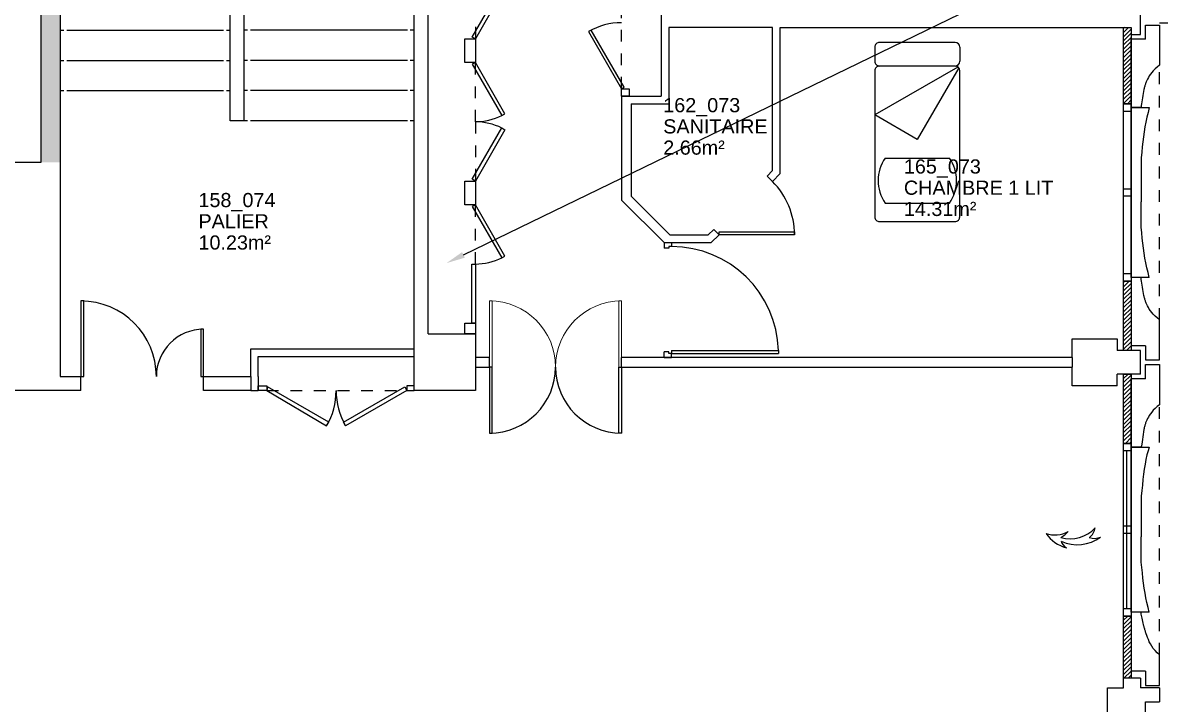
# Model space of a CAD drawing. Header units: millimetres. Extents: x -3.6 to 68.3, y -13.9 to 59.5.
# Drawn here: x 10.18 to 22.23, y 10.87 to 18.1 of the extents above; entities that cross this region are included whole.
import ezdxf
from ezdxf import colors
from ezdxf.entities.mleader import LeaderData, LeaderLine
from ezdxf.math import Vec2, Vec3

# ---------------------------------------------------------------- set-up
doc = ezdxf.new("R2010")
doc.units = ezdxf.units.MM
doc.linetypes.add('CACHÉ', pattern=[0.25, 0.125, -0.125])
doc.linetypes.add('CONTINU', pattern=[0])
for name, color, linetype in [('002 poteaux', 7, 'Continuous'), ('003 murs porteurs', 7, 'Continuous'), ('003 porte', 7, 'Continuous'), ('004 cloisons', 7, 'Continuous'), ('004 isolation', 8, 'Continuous'), ('005 Portes', 7, 'Continuous'), ('007 Fenêtre', 7, 'Continuous'), ('32-Et futur', 30, 'Continuous'), ('400 Lits', 8, 'Continuous'), ('A1100 Espace-vert', 7, 'Continuous'), ('A_Etiqu_Local', 7, 'Continuous'), ('BEG-AN', 140, 'Continuous')]:
    doc.layers.add(name, color=color, linetype=linetype)
doc.layers.add('A_PORTE', color=7, linetype='CONTINU', lineweight=0)
doc.styles.add('Attribut', font='arial.ttf')
doc.styles.get("Standard").update_dxf_attribs({"font": 'arial.ttf'})

# ---------------------------------------------------------------- blocks, each defined once
blk = doc.blocks.new('A_Etiqu_Local')
at = {"style": 'Attribut', "flags": 1}
for tag, p in [('CODE_HOPITAL', (-0.446, 1.632)), ('CODE_SITE', (-0.446, 1.407)), ('CODE_BATIMENT', (-0.446, 1.182)), ('CODE_SECTEUR', (-0.446, 0.957)), ('CODE_ETAGE', (-0.446, 0.732)), ('NOM_NORMALISE', (-0.446, -0.843)), ('SECTEUR_ACTIVITE', (-0.446, -1.068)), ('SOUS_SECTEUR_ACTIVITE', (-0.446, -1.293)), ('VOLUME', (-0.446, -1.518)), ('SERVICE', (-0.446, -1.743)), ('CODE_UG', (-0.446, -1.968)), ('CODE_UA', (-0.446, -2.193)), ('CODE_POLE', (-0.446, -2.418)), ('OCCUPANT_EXTERNE', (-0.446, -2.643)), ('DISPONIBILITE', (-0.446, -2.868)), ('ACCES_HANDICAPES', (-0.446, -3.093)), ('NATURE_SOL', (-0.446, -3.318)), ('RISQUE_LABORATOIRE', (-0.446, -3.543)), ('AMIANTE', (-0.446, -3.768))]:
    blk.add_attdef(tag, p, '', height=0.15, dxfattribs=at)
at = {"layer": 'A_Etiqu_Local', "style": 'Attribut'}
for tag, p in [('CODE_PIECE', (-0.446, 0.282)), ('NOM_USAGE', (-0.446, 0.057)), ('SURFACE', (-0.446, -0.168))]:
    blk.add_attdef(tag, p, '', height=0.15, dxfattribs=at)
blk = doc.blocks.new('FLECHE-SOUFFLAGE')
at = {"color": 0}
for centre, radius, start, end in [((0.369, 0.059), 0.516, 125.4841, 186.5849), ((0.289, 0.145), 0.458, 93.8733, 136.0686), ((0.037, 0.322), 0.161, 78.0891, 118.7593), ((0.422, 0.138), 0.444, 133.7909, 198.1305), ((0.349, 0.435), 0.235, 174.0996, 204.8177), ((0.497, 0.33), 0.362, 131.3275, 179.116), ((0.062, -0.025), 0.207, 130.9787, 173.0561), ((0.132, 0.16), 0.208, 188.1034, 230.6064)]:
    blk.add_arc(centre, radius, start, end, dxfattribs=at)

msp = doc.modelspace()

# ---------------------------------------------------------------- hatches: boundary and pattern name
at = {"layer": '32-Et futur'}
h = msp.add_hatch(color=8, dxfattribs=at)
h.dxf.hatch_style = 1
h.paths.add_polyline_path([(10.575, 19.709), (10.375, 19.709), (10.375, 16.62), (10.575, 16.62)])

# ---------------------------------------------------------------- linework, layer by layer
at = {"layer": '002 poteaux', "color": 8, "linetype": 'Continuous'}
for p, q in [((14.475, 14.8), (14.975, 14.8)), ((14.975, 14.8), (14.975, 14.2)), ((21.3, 14.55), (21.3, 14.75)), ((21.3, 14.75), (21.775, 14.75)), ((21.775, 14.75), (21.775, 14.625)), ((14.325, 14.2), (14.325, 14.628)), ((22.025, 14.625), (21.775, 14.625)), ((22.025, 14.375), (22.025, 14.625)), ((21.3, 14.25), (21.3, 14.45)), ((22.025, 14.375), (21.775, 14.375)), ((21.775, 14.25), (21.775, 14.375)), ((21.775, 14.25), (21.3, 14.25)), ((14.975, 14.2), (14.325, 14.2))]:
    msp.add_line(p, q, dxfattribs=at)
at = {"layer": '002 poteaux', "color": 8}
msp.add_line((21.3, 14.55), (21.3, 14.45), dxfattribs=at)
at = {"layer": '003 murs porteurs', "color": 8, "linetype": 'Continuous'}
for p, q in [((10.375, 16.62), (10.375, 21.6)), ((10.575, 21.6), (10.575, 14.35)), ((10.575, 21.6), (10.575, 14.35)), ((10.575, 21.6), (10.575, 14.35)), ((12.378, 17.06), (12.378, 20.26)), ((12.522, 20.26), (12.522, 17.06)), ((14.325, 14.628), (14.325, 18.985)), ((14.475, 14.8), (14.475, 18.593)), ((22.025, 17.975), (22.025, 18.225)), ((10.575, 18.02), (10.615, 18.02)), ((10.645, 18.02), (12.308, 18.02)), ((12.338, 18.02), (12.378, 18.02)), ((12.562, 18.02), (12.522, 18.02)), ((14.255, 18.02), (12.592, 18.02)), ((14.325, 18.02), (14.285, 18.02)), ((21.925, 18.05), (21.925, 17.975)), ((21.925, 17.975), (22.025, 17.975)), ((10.575, 17.7), (10.615, 17.7)), ((10.645, 17.7), (12.308, 17.7)), ((12.338, 17.7), (12.378, 17.7)), ((12.562, 17.7), (12.522, 17.7)), ((14.255, 17.7), (12.592, 17.7)), ((14.325, 17.7), (14.285, 17.7)), ((10.575, 17.38), (10.615, 17.38)), ((10.645, 17.38), (12.308, 17.38)), ((12.338, 17.38), (12.378, 17.38)), ((12.562, 17.38), (12.522, 17.38)), ((14.255, 17.38), (12.592, 17.38)), ((14.325, 17.38), (14.285, 17.38)), ((12.522, 17.06), (12.378, 17.06)), ((12.562, 17.06), (12.522, 17.06)), ((14.255, 17.06), (12.592, 17.06)), ((14.325, 17.06), (14.285, 17.06)), ((10.575, 14.35), (10.795, 14.35)), ((10.575, 14.35), (10.795, 14.35)), ((10.575, 14.35), (10.795, 14.35)), ((10.795, 14.2), (10.795, 14.35)), ((10.795, 14.2), (10.795, 14.35)), ((10.795, 14.2), (10.795, 14.35)), ((10.795, 14.2), (7.775, 14.2)), ((10.795, 14.2), (8.025, 14.2)), ((22.025, 11.15), (21.845, 11.15)), ((21.845, 11.05), (21.845, 11.15)), ((22.025, 11.15), (22.025, 11.05)), ((21.675, 10.35), (21.675, 11.05)), ((21.675, 11.05), (21.845, 11.05)), ((22.225, 11.05), (22.025, 11.05)), ((22.225, 11.05), (22.225, 10.9)), ((22.075, 10.9), (22.218, 10.9)), ((22.075, 5.825), (22.075, 10.9)), ((22.125, 10.9), (22.225, 10.9))]:
    msp.add_line(p, q, dxfattribs=at)
at = {"layer": '003 murs porteurs', "color": 8, "linetype": 'CACHÉ'}
for p, q in [((22.225, 14.95), (22.225, 17.65)), ((22.225, 11.4), (22.225, 14.05))]:
    msp.add_line(p, q, dxfattribs=at)
at = {"layer": '003 porte', "color": 8, "linetype": 'CACHÉ'}
for p, q in [((16.525, 17.4), (16.525, 18.8)), ((14.975, 18.558), (14.975, 17.929)), ((14.975, 17.05), (14.975, 17.678)), ((14.975, 17.05), (14.975, 16.421)), ((14.975, 15.541), (14.975, 16.17)), ((12.765, 14.2), (14.25, 14.2))]:
    msp.add_line(p, q, dxfattribs=at)
at = {"layer": '003 porte', "color": 8, "linetype": 'Continuous'}
for p, q in [((14.942, 17.948), (15.257, 18.493)), ((15.289, 18.474), (14.975, 17.929)), ((14.863, 17.929), (14.975, 17.929)), ((14.863, 17.678), (14.863, 17.929)), ((14.975, 17.929), (14.942, 17.948)), ((14.975, 17.929), (14.975, 17.678)), ((14.975, 17.678), (14.863, 17.678)), ((14.975, 17.678), (14.942, 17.659)), ((14.942, 17.659), (15.257, 17.115)), ((15.289, 17.134), (14.975, 17.678)), ((16.525, 17.4), (16.605, 17.4)), ((16.525, 17.32), (16.525, 17.4)), ((16.605, 17.4), (16.605, 17.32)), ((16.605, 17.32), (16.525, 17.32)), ((15.257, 17.115), (15.289, 17.134)), ((14.942, 16.44), (15.257, 16.984)), ((15.289, 16.965), (14.975, 16.421)), ((15.257, 16.984), (15.289, 16.965)), ((14.863, 16.421), (14.975, 16.421)), ((14.863, 16.17), (14.863, 16.421)), ((14.975, 16.421), (14.942, 16.44)), ((14.975, 16.421), (14.975, 16.17)), ((14.975, 16.17), (14.863, 16.17)), ((14.975, 16.17), (14.942, 16.151)), ((15.289, 15.625), (14.975, 16.17)), ((14.942, 16.151), (15.257, 15.607)), ((17.557, 15.882), (18.357, 15.882)), ((17.557, 15.852), (17.557, 15.882)), ((18.357, 15.852), (17.557, 15.852)), ((18.357, 15.882), (18.357, 15.852)), ((16.975, 15.77), (17.055, 15.77)), ((16.975, 15.77), (16.975, 15.71)), ((17.027, 15.71), (16.975, 15.71)), ((17.055, 15.726), (17.027, 15.726)), ((17.027, 15.726), (17.027, 15.71)), ((17.055, 15.77), (17.055, 15.726)), ((15.257, 15.607), (15.289, 15.625)), ((14.937, 14.913), (14.937, 15.541)), ((14.937, 15.541), (14.975, 15.541)), ((14.975, 15.541), (14.975, 14.913)), ((10.825, 15.15), (10.795, 15.15)), ((10.795, 15.15), (10.795, 14.35)), ((10.825, 15.15), (10.795, 15.15)), ((10.795, 15.15), (10.795, 14.35)), ((10.825, 14.35), (10.825, 15.15)), ((10.825, 14.35), (10.825, 15.15)), ((12.095, 14.85), (12.065, 14.85)), ((12.065, 14.85), (12.065, 14.35)), ((12.095, 14.35), (12.095, 14.85)), ((14.863, 14.913), (14.975, 14.913)), ((14.863, 14.8), (14.863, 14.913)), ((14.975, 14.913), (14.937, 14.913)), ((14.975, 14.913), (14.975, 14.8)), ((14.975, 14.8), (14.863, 14.8)), ((17.027, 14.61), (16.975, 14.61)), ((16.975, 14.55), (16.975, 14.61)), ((17.027, 14.594), (17.027, 14.61)), ((17.055, 14.594), (17.027, 14.594)), ((17.055, 14.624), (18.187, 14.624)), ((17.055, 14.624), (17.055, 14.594)), ((17.055, 14.594), (18.187, 14.594)), ((17.055, 14.55), (17.055, 14.594)), ((18.187, 14.624), (18.187, 14.594)), ((16.975, 14.55), (17.055, 14.55)), ((10.795, 14.35), (10.825, 14.35)), ((10.795, 14.35), (10.825, 14.35)), ((12.065, 14.35), (12.095, 14.35)), ((15.125, 14.45), (15.125, 13.75)), ((15.155, 14.45), (15.125, 14.45)), ((15.155, 13.75), (15.155, 14.45)), ((16.495, 13.75), (16.495, 14.45)), ((16.495, 14.45), (16.525, 14.45)), ((16.525, 14.45), (16.525, 13.75)), ((12.675, 14.2), (12.675, 14.25)), ((12.675, 14.25), (12.765, 14.25)), ((12.765, 14.25), (12.765, 14.2)), ((12.772, 14.239), (12.765, 14.2)), ((13.422, 13.864), (12.772, 14.239)), ((13.578, 13.864), (14.227, 14.239)), ((14.227, 14.239), (14.25, 14.2)), ((14.325, 14.25), (14.25, 14.25)), ((14.25, 14.25), (14.25, 14.2)), ((14.325, 14.2), (14.325, 14.25)), ((12.765, 14.2), (12.675, 14.2)), ((12.765, 14.2), (13.399, 13.825)), ((14.25, 14.2), (13.6, 13.825)), ((14.25, 14.2), (14.325, 14.2)), ((13.399, 13.825), (13.422, 13.864)), ((13.6, 13.825), (13.578, 13.864)), ((15.125, 13.75), (15.155, 13.75)), ((16.525, 13.75), (16.495, 13.75))]:
    msp.add_line(p, q, dxfattribs=at)
for centre, radius, start, end in [((14.975, 17.678), 0.628, 270, 296.5663), ((14.975, 16.421), 0.628, 63.4337, 90), ((17.557, 15.852), 0.8, 0, 45), ((17.055, 14.594), 1.132, 1.5186, 90), ((14.975, 16.17), 0.628, 270, 296.5663), ((10.795, 14.35), 0.8, 360, 90), ((10.795, 14.35), 0.8, 360, 90), ((12.095, 14.35), 0.5, 90, 180), ((15.125, 14.45), 0.7, 270, 0), ((16.525, 14.45), 0.7, 180, 270), ((12.75, 14.2), 0.75, 330, 359.9209), ((14.25, 14.2), 0.75, 180, 210)]:
    msp.add_arc(centre, radius, start, end, dxfattribs=at)
at = {"layer": '004 cloisons', "color": 8, "linetype": 'Continuous'}
for p, q in [((16.945, 18.88), (16.945, 17.32)), ((18.125, 18.05), (17.025, 18.05)), ((17.025, 18.05), (17.025, 17.24)), ((18.125, 16.533), (18.125, 18.05)), ((18.205, 18.05), (21.925, 18.05)), ((18.205, 16.5), (18.205, 18.05)), ((22.075, 17.925), (22.075, 18.075)), ((22.075, 18.075), (22.225, 18.075)), ((22.225, 18.075), (22.225, 17.65)), ((22.075, 17.925), (21.925, 17.925)), ((21.925, 17.2), (21.925, 17.925)), ((22.178, 17.61), (22.159, 17.591)), ((22.2, 17.63), (22.178, 17.61)), ((22.225, 17.65), (22.2, 17.63)), ((22.091, 17.487), (22.084, 17.472)), ((22.098, 17.503), (22.091, 17.487)), ((22.107, 17.519), (22.098, 17.503)), ((22.117, 17.536), (22.107, 17.519)), ((22.129, 17.554), (22.117, 17.536)), ((22.143, 17.572), (22.129, 17.554)), ((22.159, 17.591), (22.143, 17.572)), ((22.055, 17.371), (22.051, 17.349)), ((22.059, 17.391), (22.055, 17.371)), ((22.061, 17.401), (22.059, 17.391)), ((22.064, 17.41), (22.061, 17.401)), ((22.066, 17.418), (22.064, 17.41)), ((22.068, 17.426), (22.066, 17.418)), ((22.07, 17.434), (22.068, 17.426)), ((22.073, 17.442), (22.07, 17.434)), ((22.075, 17.449), (22.073, 17.442)), ((22.078, 17.457), (22.075, 17.449)), ((22.081, 17.464), (22.078, 17.457)), ((22.084, 17.472), (22.081, 17.464)), ((16.525, 17.32), (16.945, 17.32)), ((16.525, 17.32), (16.525, 16.22)), ((16.625, 17.24), (17.025, 17.24)), ((16.625, 17.24), (16.625, 16.261)), ((21.845, 17.16), (21.845, 17.24)), ((21.845, 17.24), (21.925, 17.24)), ((21.925, 17.24), (21.925, 17.16)), ((22.034, 17.241), (22.032, 17.224)), ((22.037, 17.26), (22.034, 17.241)), ((22.04, 17.281), (22.037, 17.26)), ((22.044, 17.304), (22.04, 17.281)), ((22.047, 17.327), (22.044, 17.304)), ((22.051, 17.349), (22.047, 17.327)), ((21.925, 17.16), (21.845, 17.16)), ((21.925, 15.4), (21.925, 17.2)), ((21.925, 17.2), (22.115, 17.2)), ((22.025, 17.2), (21.925, 17.2)), ((22.03, 17.21), (22.028, 17.2)), ((22.032, 17.224), (22.03, 17.21)), ((22.103, 17.149), (22.091, 17.098)), ((22.115, 17.2), (22.103, 17.149)), ((22.081, 17.047), (22.071, 16.995)), ((22.091, 17.098), (22.081, 17.047)), ((22.055, 16.891), (22.048, 16.837)), ((22.063, 16.943), (22.055, 16.891)), ((22.071, 16.995), (22.063, 16.943)), ((22.042, 16.783), (22.037, 16.727)), ((22.048, 16.837), (22.042, 16.783)), ((22.037, 16.727), (22.032, 16.669)), ((22.032, 16.669), (22.032, 16.2)), ((7.375, 16.62), (10.375, 16.62)), ((18.066, 16.474), (18.125, 16.533)), ((18.123, 16.418), (18.066, 16.474)), ((18.123, 16.418), (18.205, 16.5)), ((16.975, 15.77), (16.525, 16.22)), ((17.036, 15.85), (16.625, 16.261)), ((22.032, 15.931), (22.032, 16.2)), ((22.037, 15.873), (22.032, 15.931)), ((17.036, 15.85), (17.442, 15.85)), ((17.442, 15.85), (17.501, 15.908)), ((17.475, 15.77), (17.557, 15.852)), ((17.557, 15.852), (17.501, 15.908)), ((22.042, 15.817), (22.037, 15.873)), ((22.048, 15.763), (22.042, 15.817)), ((16.975, 15.77), (17.475, 15.77)), ((22.055, 15.709), (22.048, 15.763)), ((22.063, 15.656), (22.055, 15.709)), ((22.071, 15.605), (22.063, 15.656)), ((22.081, 15.553), (22.071, 15.605)), ((22.091, 15.502), (22.081, 15.553)), ((21.845, 15.36), (21.845, 15.44)), ((21.845, 15.44), (21.925, 15.44)), ((21.925, 15.44), (21.925, 15.36)), ((22.103, 15.451), (22.091, 15.502)), ((22.115, 15.4), (22.103, 15.451)), ((21.925, 15.36), (21.845, 15.36)), ((21.925, 15.4), (21.925, 14.675)), ((22.025, 15.4), (21.925, 15.4)), ((22.115, 15.4), (21.925, 15.4)), ((22.03, 15.39), (22.028, 15.4)), ((22.032, 15.376), (22.03, 15.39)), ((22.034, 15.359), (22.032, 15.376)), ((22.037, 15.34), (22.034, 15.359)), ((22.04, 15.319), (22.037, 15.34)), ((22.044, 15.296), (22.04, 15.319)), ((22.047, 15.273), (22.044, 15.296)), ((22.051, 15.251), (22.047, 15.273)), ((22.055, 15.229), (22.051, 15.251)), ((22.059, 15.209), (22.055, 15.229)), ((22.061, 15.199), (22.059, 15.209)), ((22.064, 15.19), (22.061, 15.199)), ((22.066, 15.182), (22.064, 15.19)), ((22.068, 15.174), (22.066, 15.182)), ((22.07, 15.166), (22.068, 15.174)), ((22.073, 15.158), (22.07, 15.166)), ((22.075, 15.151), (22.073, 15.158)), ((22.078, 15.143), (22.075, 15.151)), ((22.081, 15.136), (22.078, 15.143)), ((22.084, 15.128), (22.081, 15.136)), ((22.091, 15.113), (22.084, 15.128)), ((22.098, 15.097), (22.091, 15.113)), ((22.107, 15.081), (22.098, 15.097)), ((22.117, 15.064), (22.107, 15.081)), ((22.129, 15.046), (22.117, 15.064)), ((22.143, 15.028), (22.129, 15.046)), ((22.159, 15.009), (22.143, 15.028)), ((22.178, 14.99), (22.159, 15.009)), ((22.2, 14.97), (22.178, 14.99)), ((22.225, 14.95), (22.2, 14.97)), ((22.225, 14.525), (22.225, 14.95)), ((12.595, 14.35), (12.595, 14.642)), ((12.595, 14.642), (14.325, 14.642)), ((22.075, 14.675), (21.925, 14.675)), ((22.075, 14.675), (22.075, 14.525)), ((12.675, 14.562), (14.325, 14.562)), ((12.675, 14.35), (12.675, 14.562)), ((15.125, 14.55), (14.975, 14.55)), ((15.125, 14.45), (15.125, 14.55)), ((21.3, 14.55), (16.525, 14.55)), ((16.525, 14.45), (16.525, 14.55)), ((22.075, 14.525), (22.225, 14.525)), ((22.075, 14.325), (22.075, 14.475)), ((22.075, 14.475), (22.225, 14.475)), ((22.225, 14.475), (22.225, 14.05)), ((12.095, 14.2), (12.095, 14.35)), ((12.095, 14.35), (12.595, 14.35)), ((12.595, 14.35), (12.595, 14.2)), ((12.675, 14.35), (12.675, 14.2)), ((14.975, 14.45), (15.125, 14.45)), ((16.525, 14.45), (19.441, 14.45)), ((19.441, 14.45), (21.3, 14.45)), ((22.075, 14.325), (21.925, 14.325)), ((21.925, 13.6), (21.925, 14.325)), ((12.595, 14.2), (12.095, 14.2)), ((12.595, 14.2), (12.675, 14.2)), ((22.159, 13.991), (22.143, 13.972)), ((22.178, 14.01), (22.159, 13.991)), ((22.2, 14.03), (22.178, 14.01)), ((22.225, 14.05), (22.2, 14.03)), ((22.081, 13.864), (22.078, 13.857)), ((22.084, 13.872), (22.081, 13.864)), ((22.091, 13.887), (22.084, 13.872)), ((22.098, 13.903), (22.091, 13.887)), ((22.107, 13.919), (22.098, 13.903)), ((22.117, 13.936), (22.107, 13.919)), ((22.129, 13.954), (22.117, 13.936)), ((22.143, 13.972), (22.129, 13.954)), ((22.055, 13.762), (22.051, 13.735)), ((22.059, 13.786), (22.055, 13.762)), ((22.061, 13.797), (22.059, 13.786)), ((22.064, 13.807), (22.061, 13.797)), ((22.066, 13.816), (22.064, 13.807)), ((22.068, 13.825), (22.066, 13.816)), ((22.07, 13.833), (22.068, 13.825)), ((22.073, 13.841), (22.07, 13.833)), ((22.075, 13.849), (22.073, 13.841)), ((22.078, 13.857), (22.075, 13.849)), ((21.845, 13.56), (21.845, 13.64)), ((21.845, 13.64), (21.925, 13.64)), ((21.925, 13.64), (21.925, 13.56)), ((22.037, 13.633), (22.034, 13.615)), ((22.04, 13.656), (22.037, 13.633)), ((22.044, 13.681), (22.04, 13.656)), ((22.047, 13.708), (22.044, 13.681)), ((22.051, 13.735), (22.047, 13.708)), ((21.925, 13.56), (21.845, 13.56)), ((21.925, 11.85), (21.925, 13.6)), ((21.925, 13.6), (22.115, 13.6)), ((22.025, 13.6), (21.925, 13.6)), ((22.03, 13.597), (22.028, 13.6)), ((22.032, 13.603), (22.03, 13.597)), ((22.034, 13.615), (22.032, 13.603)), ((22.092, 13.518), (22.081, 13.471)), ((22.103, 13.561), (22.092, 13.518)), ((22.115, 13.6), (22.103, 13.561)), ((22.072, 13.421), (22.063, 13.368)), ((22.081, 13.471), (22.072, 13.421)), ((22.056, 13.313), (22.049, 13.256)), ((22.063, 13.368), (22.056, 13.313)), ((22.037, 13.14), (22.032, 13.081)), ((22.043, 13.198), (22.037, 13.14)), ((22.049, 13.256), (22.043, 13.198)), ((22.032, 13.081), (22.032, 12.65)), ((22.032, 12.38), (22.032, 12.65)), ((22.037, 12.323), (22.032, 12.38)), ((22.043, 12.267), (22.037, 12.323)), ((22.049, 12.212), (22.043, 12.267)), ((22.056, 12.159), (22.049, 12.212)), ((22.063, 12.106), (22.056, 12.159)), ((22.072, 12.054), (22.063, 12.106)), ((22.081, 12.003), (22.072, 12.054)), ((22.092, 11.952), (22.081, 12.003)), ((22.103, 11.901), (22.092, 11.952)), ((21.845, 11.81), (21.845, 11.89)), ((21.845, 11.89), (21.925, 11.89)), ((21.925, 11.89), (21.925, 11.81)), ((22.115, 11.85), (21.925, 11.85)), ((21.925, 11.85), (21.925, 11.225)), ((22.025, 11.85), (21.925, 11.85)), ((22.03, 11.841), (22.028, 11.85)), ((22.032, 11.83), (22.03, 11.841)), ((22.034, 11.817), (22.032, 11.83)), ((22.037, 11.802), (22.034, 11.817)), ((22.115, 11.85), (22.103, 11.901)), ((21.925, 11.81), (21.845, 11.81)), ((22.04, 11.786), (22.037, 11.802)), ((22.044, 11.77), (22.04, 11.786)), ((22.047, 11.753), (22.044, 11.77)), ((22.051, 11.736), (22.047, 11.753)), ((22.055, 11.719), (22.051, 11.736)), ((22.059, 11.703), (22.055, 11.719)), ((22.061, 11.695), (22.059, 11.703)), ((22.064, 11.687), (22.061, 11.695)), ((22.066, 11.68), (22.064, 11.687)), ((22.068, 11.672), (22.066, 11.68)), ((22.07, 11.664), (22.068, 11.672)), ((22.073, 11.656), (22.07, 11.664)), ((22.075, 11.648), (22.073, 11.656)), ((22.078, 11.64), (22.075, 11.648)), ((22.081, 11.631), (22.078, 11.64)), ((22.084, 11.622), (22.081, 11.631)), ((22.091, 11.603), (22.084, 11.622)), ((22.098, 11.582), (22.091, 11.603)), ((22.107, 11.56), (22.098, 11.582)), ((22.117, 11.537), (22.107, 11.56)), ((22.129, 11.514), (22.117, 11.537)), ((22.143, 11.49), (22.129, 11.514)), ((22.159, 11.467), (22.143, 11.49)), ((22.178, 11.443), (22.159, 11.467)), ((22.2, 11.421), (22.178, 11.443)), ((22.225, 11.4), (22.2, 11.421)), ((22.225, 11.075), (22.225, 11.4)), ((22.075, 11.225), (21.925, 11.225)), ((22.075, 11.225), (22.075, 11.075)), ((22.075, 11.075), (22.225, 11.075))]:
    msp.add_line(p, q, dxfattribs=at)
at = {"layer": '004 isolation', "color": 8, "linetype": 'Continuous'}
for p, q in [((21.854, 18.05), (21.845, 18.041)), ((21.845, 17.996), (21.898, 18.05)), ((21.845, 17.24), (21.845, 18.05)), ((21.845, 18.05), (21.925, 18.05)), ((21.845, 17.24), (21.845, 18.05)), ((21.845, 18.05), (21.925, 18.05)), ((21.845, 17.24), (21.845, 18.05)), ((21.845, 18.05), (21.925, 18.05)), ((21.925, 18.032), (21.845, 17.952)), ((21.845, 17.908), (21.925, 17.988)), ((21.925, 18.05), (21.925, 17.24)), ((21.925, 18.05), (21.925, 17.24)), ((21.925, 18.05), (21.925, 17.24)), ((21.925, 17.944), (21.845, 17.864)), ((21.845, 17.82), (21.925, 17.9)), ((21.925, 17.856), (21.845, 17.776)), ((21.845, 17.731), (21.925, 17.811)), ((21.925, 17.767), (21.845, 17.687)), ((21.845, 17.643), (21.925, 17.723)), ((21.925, 17.679), (21.845, 17.599)), ((21.845, 17.555), (21.925, 17.635)), ((21.925, 17.59), (21.845, 17.51)), ((21.845, 17.466), (21.925, 17.546)), ((21.925, 17.502), (21.845, 17.422)), ((21.845, 17.378), (21.925, 17.458)), ((21.925, 17.414), (21.845, 17.334)), ((21.845, 17.289), (21.925, 17.369)), ((21.925, 17.325), (21.845, 17.245)), ((21.925, 17.24), (21.845, 17.24)), ((21.925, 17.24), (21.845, 17.24)), ((21.925, 17.24), (21.845, 17.24)), ((21.884, 17.24), (21.925, 17.281)), ((21.86, 15.36), (21.845, 15.345)), ((21.845, 15.301), (21.904, 15.36)), ((21.845, 14.625), (21.845, 15.36)), ((21.845, 15.36), (21.925, 15.36)), ((21.845, 14.625), (21.845, 15.36)), ((21.845, 15.36), (21.925, 15.36)), ((21.845, 14.625), (21.845, 15.36)), ((21.845, 15.36), (21.925, 15.36)), ((21.925, 15.336), (21.845, 15.256)), ((21.925, 15.36), (21.925, 14.625)), ((21.925, 15.36), (21.925, 14.625)), ((21.925, 15.36), (21.925, 14.625)), ((21.845, 15.212), (21.925, 15.292)), ((21.925, 15.248), (21.845, 15.168)), ((21.845, 15.124), (21.925, 15.204)), ((21.925, 15.16), (21.845, 15.08)), ((21.845, 15.035), (21.925, 15.115)), ((21.925, 15.071), (21.845, 14.991)), ((21.845, 14.947), (21.925, 15.027)), ((21.925, 14.983), (21.845, 14.903)), ((21.845, 14.859), (21.925, 14.939)), ((21.925, 14.894), (21.845, 14.814)), ((21.845, 14.77), (21.925, 14.85)), ((21.925, 14.806), (21.845, 14.726)), ((21.845, 14.682), (21.925, 14.762)), ((21.925, 14.718), (21.845, 14.638)), ((21.925, 14.625), (21.845, 14.625)), ((21.925, 14.625), (21.845, 14.625)), ((21.925, 14.625), (21.845, 14.625)), ((21.876, 14.625), (21.925, 14.673)), ((21.925, 14.629), (21.921, 14.625)), ((21.848, 14.375), (21.845, 14.373)), ((21.845, 14.328), (21.892, 14.375)), ((21.845, 13.64), (21.845, 14.375)), ((21.845, 14.375), (21.925, 14.375)), ((21.845, 13.64), (21.845, 14.375)), ((21.845, 14.375), (21.925, 14.375)), ((21.845, 13.64), (21.845, 14.375)), ((21.845, 14.375), (21.925, 14.375)), ((21.925, 14.364), (21.845, 14.284)), ((21.925, 14.375), (21.925, 13.64)), ((21.925, 14.375), (21.925, 13.64)), ((21.925, 14.375), (21.925, 13.64)), ((21.845, 14.24), (21.925, 14.32)), ((21.925, 14.276), (21.845, 14.196)), ((21.845, 14.152), (21.925, 14.232)), ((21.925, 14.187), (21.845, 14.107)), ((21.845, 14.063), (21.925, 14.143)), ((21.925, 14.099), (21.845, 14.019)), ((21.845, 13.975), (21.925, 14.055)), ((21.925, 14.011), (21.845, 13.931)), ((21.845, 13.887), (21.925, 13.967)), ((21.925, 13.922), (21.845, 13.842)), ((21.845, 13.798), (21.925, 13.878)), ((21.925, 13.834), (21.845, 13.754)), ((21.845, 13.71), (21.925, 13.79)), ((21.925, 13.746), (21.845, 13.666)), ((21.925, 13.64), (21.845, 13.64)), ((21.925, 13.64), (21.845, 13.64)), ((21.925, 13.64), (21.845, 13.64)), ((21.864, 13.64), (21.925, 13.702)), ((21.925, 13.657), (21.908, 13.64)), ((21.846, 11.81), (21.845, 11.809)), ((21.845, 11.765), (21.89, 11.81)), ((21.845, 11.15), (21.845, 11.81)), ((21.845, 11.81), (21.925, 11.81)), ((21.845, 11.15), (21.845, 11.81)), ((21.845, 11.81), (21.925, 11.81)), ((21.845, 11.15), (21.845, 11.81)), ((21.845, 11.81), (21.925, 11.81)), ((21.925, 11.801), (21.845, 11.721)), ((21.845, 11.677), (21.925, 11.757)), ((21.925, 11.713), (21.845, 11.633)), ((21.925, 11.81), (21.925, 11.15)), ((21.925, 11.81), (21.925, 11.15)), ((21.925, 11.81), (21.925, 11.15)), ((21.845, 11.588), (21.925, 11.668)), ((21.925, 11.624), (21.845, 11.544)), ((21.845, 11.5), (21.925, 11.58)), ((21.925, 11.536), (21.845, 11.456)), ((21.845, 11.412), (21.925, 11.492)), ((21.925, 11.447), (21.845, 11.367)), ((21.845, 11.323), (21.925, 11.403)), ((21.925, 11.359), (21.845, 11.279)), ((21.845, 11.235), (21.925, 11.315)), ((21.925, 11.271), (21.845, 11.191)), ((21.848, 11.15), (21.925, 11.226)), ((21.925, 11.15), (21.845, 11.15)), ((21.925, 11.15), (21.845, 11.15)), ((21.925, 11.15), (21.845, 11.15)), ((21.925, 11.182), (21.892, 11.15))]:
    msp.add_line(p, q, dxfattribs=at)
at = {"layer": '005 Portes', "color": 8, "linetype": 'Continuous'}
for p, q in [((16.201, 18.021), (16.175, 18.006)), ((16.175, 18.006), (16.525, 17.4)), ((16.551, 17.415), (16.201, 18.021)), ((16.525, 17.4), (16.551, 17.415)), ((10.825, 15.15), (10.795, 15.15)), ((10.795, 15.15), (10.795, 14.35)), ((10.825, 14.35), (10.825, 15.15)), ((10.795, 14.35), (10.825, 14.35))]:
    msp.add_line(p, q, dxfattribs=at)
for centre, radius, start, end in [((16.525, 17.4), 0.7, 90, 120), ((10.795, 14.35), 0.8, 360, 90)]:
    msp.add_arc(centre, radius, start, end, dxfattribs=at)
at = {"layer": '007 Fenêtre', "color": 8, "linetype": 'Continuous'}
for p, q in [((21.845, 15.44), (21.845, 17.16)), ((21.925, 17.16), (21.925, 15.44)), ((21.845, 16.26), (21.845, 16.34)), ((21.845, 16.34), (21.925, 16.34)), ((21.925, 16.34), (21.925, 16.26)), ((21.925, 16.26), (21.845, 16.26)), ((21.845, 11.89), (21.845, 13.56)), ((21.925, 13.56), (21.925, 11.89)), ((21.845, 12.685), (21.845, 12.765)), ((21.845, 12.765), (21.925, 12.765)), ((21.925, 12.685), (21.845, 12.685)), ((21.925, 12.765), (21.925, 12.685))]:
    msp.add_line(p, q, dxfattribs=at)
at = {"layer": '400 Lits', "color": 8, "linetype": 'Continuous'}
for p, q in [((19.208, 17.841), (19.208, 17.691)), ((20.058, 17.891), (19.258, 17.891)), ((20.108, 17.841), (20.108, 17.691)), ((20.089, 17.63), (19.208, 17.122)), ((20.058, 17.641), (19.258, 17.641)), ((20.058, 17.641), (19.258, 17.641)), ((20.058, 17.641), (19.258, 17.641)), ((20.097, 17.622), (19.658, 16.862)), ((19.208, 17.591), (19.208, 16.041)), ((20.108, 16.041), (20.108, 17.591)), ((19.658, 16.862), (19.208, 17.122)), ((19.317, 16.665), (19.999, 16.665)), ((19.317, 16.188), (19.999, 16.188)), ((19.258, 15.991), (20.058, 15.991))]:
    msp.add_line(p, q, dxfattribs=at)
for centre, radius, start, end in [((19.258, 17.841), 0.05, 90.0017, 180.0018), ((20.058, 17.841), 0.05, 359.9995, 89.9994), ((19.258, 17.691), 0.05, 179.9982, 269.9983), ((19.258, 17.591), 0.05, 90.0017, 180.0018), ((20.058, 17.691), 0.05, 270.0006, 0.0005), ((20.058, 17.591), 0.05, 359.9995, 89.9994), ((19.658, 16.427), 0.416, 145.0078, 214.9925), ((19.658, 16.427), 0.416, 325.0079, 34.9919), ((19.258, 16.041), 0.05, 179.9994, 269.9995), ((20.058, 16.041), 0.05, 270.0017, 0.0018)]:
    msp.add_arc(centre, radius, start, end, dxfattribs=at)
at = {"layer": 'A1100 Espace-vert', "color": 8, "linetype": 'Continuous'}
msp.add_line((22.225, 18.1), (29.425, 18.1), dxfattribs=at)
at = {"layer": 'A_PORTE', "color": 8, "linetype": 'Continuous'}
for p, q in [((15.125, 14.45), (15.125, 15.15)), ((15.125, 15.15), (15.155, 15.15)), ((15.155, 15.15), (15.155, 14.45)), ((16.525, 15.15), (16.495, 15.15)), ((16.495, 15.15), (16.495, 14.45)), ((16.525, 14.45), (16.525, 15.15)), ((15.155, 14.45), (15.125, 14.45)), ((16.495, 14.45), (16.525, 14.45))]:
    msp.add_line(p, q, dxfattribs=at)
for centre, start, end in [((15.125, 14.45), 360, 90), ((16.525, 14.45), 90, 180)]:
    msp.add_arc(centre, 0.7, start, end, dxfattribs=at)
at = {"layer": 'BEG-AN', "color": 8}
msp.add_lwpolyline([(21.925, 13.56), (21.875, 13.56), (21.875, 11.89), (21.925, 11.89)], close=True, dxfattribs=at)

# ---------------------------------------------------------------- block references
at = {"layer": 'A_Etiqu_Local', "color": 8}
ref = msp.add_blockref('A_Etiqu_Local', (17.412, 16.869), dxfattribs=at)
ref.add_attrib('CODE_PIECE', '162_073', (16.966, 17.151), dxfattribs={"height": 0.15, "style": 'Attribut'})
ref.add_attrib('NOM_USAGE', 'SANITAIRE', (16.966, 16.926), dxfattribs={"height": 0.15, "style": 'Attribut'})
ref.add_attrib('SURFACE', '2.66m²', (16.966, 16.701), dxfattribs={"height": 0.15, "style": 'Attribut'})
ref = msp.add_blockref('A_Etiqu_Local', (19.962, 16.219), dxfattribs=at)
ref.add_attrib('CODE_PIECE', '165_073', (19.516, 16.501), dxfattribs={"height": 0.15, "style": 'Attribut'})
ref.add_attrib('NOM_USAGE', 'CHAMBRE 1 LIT', (19.516, 16.276), dxfattribs={"height": 0.15, "style": 'Attribut'})
ref.add_attrib('SURFACE', '14.31m²', (19.516, 16.051), dxfattribs={"height": 0.15, "style": 'Attribut'})
ref = msp.add_blockref('A_Etiqu_Local', (12.487, 15.863), dxfattribs=at)
ref.add_attrib('CODE_PIECE', '158_074', (12.041, 16.145), dxfattribs={"height": 0.15, "style": 'Attribut'})
ref.add_attrib('NOM_USAGE', 'PALIER', (12.041, 15.92), dxfattribs={"height": 0.15, "style": 'Attribut'})
ref.add_attrib('SURFACE', '10.23m²', (12.041, 15.695), dxfattribs={"height": 0.15, "style": 'Attribut'})
at = {"layer": 'BEG-AN', "xscale": 0.7999999999999988, "yscale": 0.7999999999999988, "zscale": 0.7999999999999988, "rotation": 119.8082889627747}
msp.add_blockref('FLECHE-SOUFFLAGE', (21.543, 12.746), dxfattribs=at)

# ---------------------------------------------------------------- leaders
at = {"color": 8, "linetype": 'CONTINU'}
ml = msp.add_multileader_mtext('Standard', dxfattribs=at)
ml.set_content('Sous repartiteur \\Pinformatique', color=8)
ml.set_leader_properties()
ml.build(insert=Vec2(0, 0))
ml.multileader.update_dxf_attribs({"text_right_attachment_type": 2, "dogleg_length": 0.36, "arrow_head_size": 0.2})
ctx = ml.context
ctx.base_point, ctx.char_height, ctx.arrow_head_size, ctx.landing_gap_size, ctx.plane_origin = Vec3(23.873, 19.848), 0.6, 0.2, 0.09, Vec3(9.167, 39.531)
ctx.right_attachment = 2
notes = []
notes.append((ctx, [(0, (1, 1, 0), (23.513, 19.848), (1, 0), 0.36, [(3, [(14.669, 15.551)], 0, [])])]))
ctx.mtext.insert, ctx.mtext.width, ctx.mtext.defined_height, ctx.mtext.flow_direction = Vec3(23.963, 20.231), 10.34901, 2.652, 5
for ctx, leaders in notes:
    for number, flags, end, landing, length, lines in leaders:
        leader = LeaderData()
        leader.index, (leader.has_last_leader_line, leader.has_dogleg_vector, leader.attachment_direction) = number, flags
        leader.last_leader_point, leader.dogleg_vector, leader.dogleg_length = Vec3(end), Vec3(landing), length
        for number, points, colour, breaks in lines:
            line = LeaderLine()
            line.index, line.vertices, line.color, line.breaks = number, Vec3.list(points), colors.encode_raw_color(colour), breaks
            leader.lines.append(line)
        ctx.leaders.append(leader)

doc.saveas('drawing.dxf')
